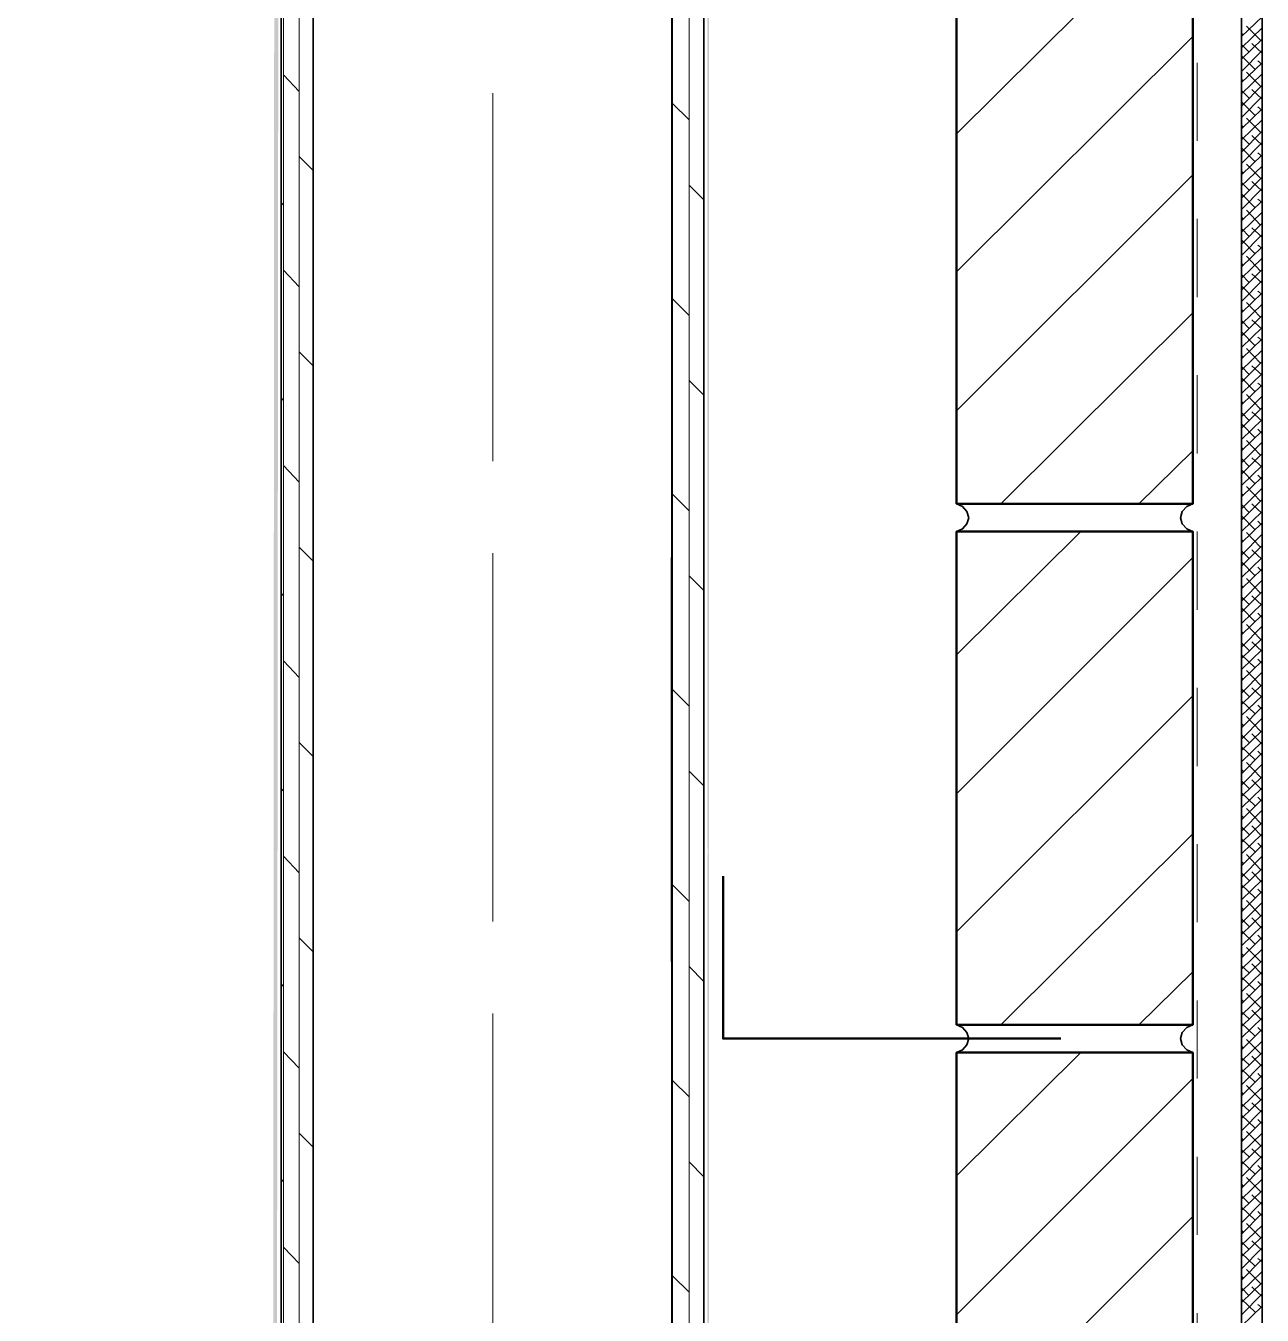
# Model space of a CAD drawing. Header units: inches. Extents: x 5 to 516, y -193 to 129.
# Drawn here: x 91.287 to 92.869, y -174.232 to -172.582 of the extents above; entities that cross this region are included whole.
import ezdxf

# ---------------------------------------------------------------- set-up
doc = ezdxf.new("R2010")
doc.units = ezdxf.units.IN
doc.header["$MEASUREMENT"] = 0
doc.linetypes.add('PDF_IMPORT', pattern=[1, 0.8, -0.2])
doc.layers.add('PDF8_Geometry', color=7, linetype='Continuous')
doc.layers.add('PDF8_Solid Fills', color=7, linetype='Continuous')

msp = doc.modelspace()

# ---------------------------------------------------------------- hatches: boundary and pattern name
at = {"layer": 'PDF8_Solid Fills', "transparency": 33554559}
msp.add_hatch(color=256, dxfattribs=at).paths.add_polyline_path([(91.2866269, -175.9157818), (91.2866269, -175.9202262), (91.4132936, -175.920226), (91.4132929, -175.9146705), (91.6066263, -175.9146707), (91.6110719, -171.1191149), (92.7255176, -171.0902268), (91.6055165, -171.1135596), (91.602182, -175.9091154), (91.4088487, -175.9091151), (91.4088491, -175.9157818)])

# ---------------------------------------------------------------- linework, layer by layer
at = {"layer": 'PDF8_Geometry', "linetype": 'PDF_IMPORT', "lineweight": 15, "ltscale": 0.588889}
msp.add_lwpolyline([(91.8844052, -170.9013364), (91.8844052, -174.5791153)], dxfattribs=at)
at = {"layer": 'PDF8_Geometry', "lineweight": 35}
for points in [[(91.6132938, -171.1268929), (91.6132938, -176.4791154), (91.654405, -176.4791154), (91.654405, -171.1268929)], [(92.8421826, -179.5624484), (92.8421826, -171.3646701), (92.8688492, -171.3646701), (92.8688492, -179.5624484)]]:
    msp.add_lwpolyline(points, close=True, dxfattribs=at)
at = {"layer": 'PDF8_Geometry', "lineweight": 15}
for points in [[(91.6166282, -176.479116), (91.6166282, -171.1268935)], [(91.6366274, -176.479116), (91.6366274, -171.1268935)], [(92.1144061, -180.5413382), (92.1144061, -171.2280039)], [(92.1355152, -180.5413382), (92.1355152, -171.2280039)], [(92.8688492, -175.6191159), (92.8421826, -175.6457826), (92.8421826, -171.5202267)], [(92.4777393, -172.7202271), (92.6366282, -172.5624493)], [(92.8421826, -172.595781), (92.8688492, -172.5702254)], [(92.8421826, -172.6102259), (92.8688492, -172.5846704)], [(92.8666283, -172.6002252), (92.8488505, -172.5824474)], [(92.1144061, -172.5980054), (92.113295, -172.5968942)], [(92.4777393, -172.8968923), (92.7799616, -172.5957811)], [(92.8444047, -172.5935588), (92.8421825, -172.5913366)], [(92.8421826, -172.6246709), (92.8688492, -172.5991154)], [(92.8521833, -172.6157824), (92.8421833, -172.6057824)], [(92.8688504, -172.6168923), (92.8555171, -172.6046701)], [(92.8421826, -172.6402259), (92.8688492, -172.6135592)], [(92.8599619, -172.6380037), (92.8421841, -172.6202259)], [(92.8421826, -172.6546708), (92.8688492, -172.6291153)], [(92.8688504, -172.6313373), (92.8632948, -172.6268929)], [(91.6366274, -172.6657815), (91.6166274, -172.6446704)], [(92.8444047, -172.6524487), (92.8421825, -172.6502265)], [(92.8421826, -172.6691158), (92.8688492, -172.6435603)], [(92.8666283, -172.6591151), (92.8488505, -172.6413373)], [(92.8421826, -172.6846708), (92.8688492, -172.6580041)], [(92.8421826, -172.6991157), (92.8688492, -172.6724491)], [(92.8521833, -172.67467), (92.8421833, -172.66467)], [(92.8688504, -172.6757822), (92.8555171, -172.66356)], [(92.1355152, -172.7024478), (92.1144041, -172.6813367)], [(92.8421826, -172.7135607), (92.8688492, -172.6880052)], [(92.8599619, -172.6968936), (92.8421841, -172.6791158)], [(92.8688504, -172.6902272), (92.8632948, -172.6857828)], [(92.8421826, -172.7280035), (92.8688492, -172.7024479)], [(92.8666283, -172.718005), (92.8488505, -172.7002272)], [(92.8444047, -172.7113363), (92.8421825, -172.7091141)], [(92.8421826, -172.7435584), (92.8688492, -172.7168917)], [(92.8421826, -172.7580034), (92.8688492, -172.7313367)], [(92.8521833, -172.7335599), (92.8421833, -172.7235599)], [(92.8599619, -172.7557812), (92.8421841, -172.7380035)], [(92.8688504, -172.7346699), (92.8555171, -172.7224476)], [(91.6544044, -172.7668919), (91.6366266, -172.7491141)], [(92.8421826, -172.7724484), (92.8688492, -172.7468928)], [(92.8688504, -172.7491148), (92.8632948, -172.7446704)], [(92.8444047, -172.7702262), (92.8421825, -172.768004)], [(92.8421826, -172.7868934), (92.8688492, -172.7613378)], [(92.8666283, -172.7768926), (92.8488505, -172.7591148)], [(92.1544045, -172.8046704), (92.1355156, -172.7857815)], [(92.4777393, -173.0746719), (92.7799616, -172.7724496)], [(92.8421826, -172.8024483), (92.8688492, -172.7757816)], [(92.8521833, -172.7924498), (92.8421833, -172.7824498)], [(92.8688504, -172.7935597), (92.8555171, -172.7813375)], [(92.8421826, -172.8168933), (92.8688492, -172.7902266)], [(92.8599619, -172.8146711), (92.8421841, -172.7968934)], [(92.8688504, -172.8080047), (92.8632948, -172.8035603)], [(91.6166282, -172.8113368), (91.6132948, -172.8080035)], [(92.8421826, -172.8313383), (92.8688492, -172.8057827)], [(92.8421826, -172.845781), (92.8688492, -172.8202254)], [(92.8666283, -172.8368925), (92.8488505, -172.8180036)], [(92.8444047, -172.8291161), (92.8421825, -172.8268939)], [(92.8421826, -172.8613382), (92.8688492, -172.8346715)], [(92.1144061, -172.8480054), (92.113295, -172.8468943)], [(92.8421826, -172.8757832), (92.8688492, -172.8491165)], [(92.8521833, -172.8513374), (92.8421833, -172.8413374)], [(92.8688504, -172.8524496), (92.8555171, -172.8402274)], [(92.8421826, -172.8902259), (92.8688492, -172.8646703)], [(92.8599619, -172.8735588), (92.8421841, -172.855781)], [(92.8688504, -172.8668924), (92.8632948, -172.8624479)], [(92.8444047, -172.8880037), (92.8421825, -172.8857815)], [(92.8421826, -172.9046709), (92.8688492, -172.8791153)], [(92.8666283, -172.8957823), (92.8488505, -172.8768934)], [(91.6366274, -172.9157815), (91.6166274, -172.8946704)], [(92.8421826, -172.9202258), (92.8688492, -172.8935591)], [(92.8521833, -172.9102251), (92.8421833, -172.9002251)], [(92.8688504, -172.9113373), (92.8555171, -172.899115)], [(92.8421826, -172.9346708), (92.8688492, -172.9080041)], [(92.8599619, -172.9324486), (92.8421841, -172.9146709)], [(92.1355152, -172.9524478), (92.1144041, -172.9313367)], [(92.8421826, -172.9491158), (92.8688492, -172.9235602)], [(92.8666283, -172.95467), (92.8488505, -172.9357811)], [(92.8688504, -172.9257823), (92.8632948, -172.9213378)], [(92.5344048, -173.1935593), (92.7799604, -172.9491149)], [(92.8444047, -172.9468936), (92.8421825, -172.9446714)], [(92.8421826, -172.9635608), (92.8688492, -172.9380052)], [(92.8421826, -172.9791157), (92.8688492, -172.952449)], [(92.8421826, -172.9935584), (92.8688492, -172.9680028)], [(92.8521833, -172.969115), (92.8421833, -172.959115)], [(92.8688504, -172.9702272), (92.8555171, -172.9580049)], [(92.8421826, -173.0080034), (92.8688492, -172.9824478)], [(92.8599619, -172.9913385), (92.8421841, -172.9735608)], [(92.8688504, -172.9846699), (92.8632948, -172.9802254)], [(91.6544044, -173.0168919), (91.6366266, -172.9991141)], [(92.8421826, -173.0224484), (92.8688492, -172.9968928)], [(92.8666283, -173.0135599), (92.8488505, -172.994671)], [(92.8444047, -173.0057813), (92.8421825, -173.003559)], [(92.8421826, -173.0380033), (92.8688492, -173.0113366)], [(92.8521833, -173.0280048), (92.8421833, -173.0180048)], [(92.8688504, -173.0291148), (92.8555171, -173.0168926)], [(92.8421826, -173.0524483), (92.8688492, -173.0268927)], [(92.8599619, -173.0502262), (92.8421841, -173.0324484)], [(92.1544045, -173.0546704), (92.1355156, -173.0357815)], [(92.8421826, -173.0668933), (92.8688492, -173.0413377)], [(92.8688504, -173.0435598), (92.8632948, -173.0391153)], [(91.6166282, -173.0613368), (91.6132948, -173.0580035)], [(92.8444047, -173.0646712), (92.8421825, -173.0624489)], [(92.8421826, -173.0824482), (92.8688492, -173.0557815)], [(92.8666283, -173.0724475), (92.8488505, -173.0535586)], [(92.8421826, -173.0968932), (92.8688492, -173.0702265)], [(92.8521833, -173.0868925), (92.8421833, -173.0768925)], [(92.8688504, -173.0880047), (92.8555171, -173.0757824)], [(92.1144061, -173.0980054), (92.113295, -173.0968943)], [(92.8421826, -173.1113382), (92.8688492, -173.0857826)], [(92.8421826, -173.1257832), (92.8688492, -173.1002276)], [(92.8599619, -173.1091161), (92.8421841, -173.0913383)], [(92.8688504, -173.1035596), (92.8632948, -173.098004)], [(92.8421826, -173.1413381), (92.8688492, -173.1146714)], [(92.8666283, -173.1313374), (92.8488505, -173.1124485)], [(92.7110722, -173.1935593), (92.7799611, -173.1257815)], [(92.8444047, -173.1235588), (92.8421825, -173.1213366)], [(92.8421826, -173.1557808), (92.8688492, -173.1291142)], [(91.6366274, -173.1657815), (91.6166274, -173.1446704)], [(92.8421826, -173.1702258), (92.8688492, -173.1446703)], [(92.8521833, -173.1457824), (92.8421833, -173.1357824)], [(92.8599619, -173.1680037), (92.8421841, -173.1502259)], [(92.8688504, -173.1468923), (92.8555171, -173.1346701)], [(92.8421826, -173.1846708), (92.8688492, -173.1591152)], [(92.8688504, -173.1624495), (92.8632948, -173.1568939)], [(92.1355152, -173.2024479), (92.1144041, -173.1813367)], [(92.8444047, -173.1824487), (92.8421825, -173.1802264)], [(92.8421826, -173.2002257), (92.8688492, -173.1735591)], [(92.8666283, -173.1902273), (92.8488505, -173.1713384)], [(92.8421826, -173.2146707), (92.8688492, -173.188004)], [(92.8521833, -173.20467), (92.8421833, -173.19467)], [(92.8688504, -173.2057822), (92.8555171, -173.19356)], [(92.8421826, -173.2291157), (92.8688492, -173.2035601)], [(92.8599619, -173.2268936), (92.8421841, -173.2091158)], [(92.8688504, -173.2213371), (92.8632948, -173.2157816)], [(92.4777393, -173.3868939), (92.6366282, -173.2291161)], [(92.8421826, -173.2435584), (92.8688492, -173.2180029)], [(92.8421826, -173.2591156), (92.8688492, -173.2324489)], [(92.8666283, -173.2491149), (92.8488505, -173.230226)], [(91.6544044, -173.2668919), (91.6366266, -173.2491142)], [(92.8444047, -173.2413386), (92.8421825, -173.2391163)], [(92.8421826, -173.2735606), (92.8688492, -173.2468939)], [(92.4777393, -173.5646712), (92.7799616, -173.2624489)], [(92.8421826, -173.2880033), (92.8688492, -173.2624478)], [(92.8521833, -173.2635599), (92.8421833, -173.2535599)], [(92.8688504, -173.2646721), (92.8555171, -173.2524498)], [(92.8421826, -173.3024483), (92.8688492, -173.2768928)], [(92.8599619, -173.2857812), (92.8421841, -173.2680034)], [(92.8688504, -173.280227), (92.8632948, -173.2746714)], [(92.1544045, -173.3046704), (92.1355156, -173.2857816)], [(92.1544045, -173.7591157), (92.1544045, -173.2835601)], [(92.8444047, -173.3002262), (92.8421825, -173.298004)], [(92.8421826, -173.3180032), (92.8688492, -173.2913366)], [(92.8666283, -173.3080048), (92.8488505, -173.2891159)], [(91.6166282, -173.3113368), (91.6132948, -173.3080035)], [(92.8421826, -173.3324482), (92.8688492, -173.3057816)], [(92.8521833, -173.3224475), (92.8421833, -173.3124475)], [(92.8688504, -173.3235597), (92.8555171, -173.3113375)], [(92.8421826, -173.3468932), (92.8688492, -173.3213377)], [(92.8599619, -173.3446711), (92.8421841, -173.3268933)], [(92.1144061, -173.3480054), (92.113295, -173.3468943)], [(92.8421826, -173.3613382), (92.8688492, -173.3357826)], [(92.8666283, -173.3668924), (92.8488505, -173.3480035)], [(92.8688504, -173.3391146), (92.8632948, -173.3335591)], [(92.8444047, -173.3591161), (92.8421825, -173.3568938)], [(92.8421826, -173.3768931), (92.8688492, -173.3502265)], [(92.8421826, -173.3913381), (92.8688492, -173.3657826)], [(92.8421826, -173.4057808), (92.8688492, -173.3802253)], [(92.8521833, -173.3813374), (92.8421833, -173.3713374)], [(92.8688504, -173.3824473), (92.8555171, -173.3702251)], [(91.6366274, -173.4157816), (91.6166274, -173.3946705)], [(92.8421826, -173.4202258), (92.8688492, -173.3946703)], [(92.8599619, -173.403561), (92.8421841, -173.3868943)], [(92.8688504, -173.3980045), (92.8632948, -173.392449)], [(92.8421826, -173.435783), (92.8688492, -173.4091163)], [(92.8666283, -173.4257823), (92.8488505, -173.4068934)], [(92.1355152, -173.4524479), (92.1144041, -173.4313368)], [(92.8444047, -173.4180037), (92.8421825, -173.4157815)], [(92.8421826, -173.4502257), (92.8688492, -173.4246702)], [(92.8521833, -173.4402273), (92.8421833, -173.4302273)], [(92.8688504, -173.4413372), (92.8555171, -173.429115)], [(92.4777393, -173.7413386), (92.7799616, -173.4391163)], [(92.8421826, -173.4646707), (92.8688492, -173.4391152)], [(92.8599619, -173.4624486), (92.8421841, -173.4457819)], [(92.8421826, -173.4802257), (92.8688492, -173.453559)], [(92.8688504, -173.4568921), (92.8632948, -173.4513366)], [(92.8444047, -173.4768936), (92.8421825, -173.4746714)], [(92.8421826, -173.4946706), (92.8688492, -173.468004)], [(92.8666283, -173.4846699), (92.8488505, -173.465781)], [(92.8421826, -173.5091156), (92.8688492, -173.4835601)], [(92.8521833, -173.4991149), (92.8421833, -173.4891149)], [(92.8688504, -173.501337), (92.8555171, -173.4880037)], [(91.6544044, -173.516892), (91.6366266, -173.4991142)], [(92.8421826, -173.5235606), (92.8688492, -173.4980051)], [(92.8421826, -173.5391155), (92.8688492, -173.5124489)], [(92.8599619, -173.5213362), (92.8421841, -173.5046696)], [(92.8688504, -173.515782), (92.8632948, -173.5102265)], [(92.8421826, -173.5535605), (92.8688492, -173.5268939)], [(92.8666283, -173.5435598), (92.8488505, -173.5246709)], [(92.1544045, -173.5546705), (92.1355156, -173.5357816)], [(92.8444047, -173.5357812), (92.8421825, -173.533559)], [(92.8421826, -173.5680033), (92.8688492, -173.5424477)], [(92.8688504, -173.5602269), (92.8555171, -173.5468936)], [(91.6166282, -173.5613369), (91.6132948, -173.5580035)], [(92.8421826, -173.5824482), (92.8688492, -173.5568927)], [(92.8521833, -173.5580048), (92.8421833, -173.5480048)], [(92.8421826, -173.5980054), (92.8688492, -173.5713388)], [(92.8599619, -173.5802261), (92.8421841, -173.5635594)], [(92.8688504, -173.5746719), (92.8632948, -173.5691164)], [(92.8444047, -173.5946711), (92.8421825, -173.5924489)], [(92.8421826, -173.6124482), (92.8688492, -173.5857815)], [(92.8666283, -173.6024497), (92.8488505, -173.5835608)], [(92.1144061, -173.5980054), (92.113295, -173.5968943)], [(92.8421826, -173.6268931), (92.8688492, -173.6013376)], [(92.8521833, -173.6168924), (92.8421833, -173.6068924)], [(92.8688504, -173.6191146), (92.8555171, -173.6057812)], [(92.5344048, -173.860226), (92.7799604, -173.6157816)], [(92.8421826, -173.6413381), (92.8688492, -173.6157826)], [(92.8599619, -173.639116), (92.8421841, -173.6224493)], [(92.8688504, -173.6335595), (92.8632948, -173.628004)], [(91.6366274, -173.6657816), (91.6166274, -173.6446705)], [(92.8421826, -173.6568931), (92.8688492, -173.6302264)], [(92.8421826, -173.671338), (92.8688492, -173.6446714)], [(92.8666283, -173.6613373), (92.8488505, -173.6424484)], [(92.8444047, -173.653561), (92.8421825, -173.6513388)], [(92.8421826, -173.685783), (92.8688492, -173.6602275)], [(92.8421826, -173.7002258), (92.8688492, -173.6746702)], [(92.8521833, -173.6757823), (92.8421833, -173.6657823)], [(92.8688504, -173.6780044), (92.8555171, -173.6646711)], [(92.1355152, -173.7024479), (92.1144041, -173.6813368)], [(92.8421826, -173.7157807), (92.8688492, -173.689114)], [(92.8599619, -173.6980036), (92.8421841, -173.681337)], [(92.8688504, -173.6924494), (92.8632948, -173.6868939)], [(92.8444047, -173.7124486), (92.8421825, -173.7102264)], [(92.8421826, -173.7302257), (92.8688492, -173.703559)], [(92.8666283, -173.7202272), (92.8488505, -173.7013383)], [(92.8421826, -173.7446707), (92.8688492, -173.7191151)], [(92.8521833, -173.7346699), (92.8421833, -173.7246699)], [(92.8688504, -173.7368943), (92.8555171, -173.723561)], [(92.8421826, -173.7591157), (92.8688492, -173.7335601)], [(92.8599619, -173.7568935), (92.8421841, -173.7402269)], [(91.6544044, -173.766892), (91.6366266, -173.7491142)], [(92.8421826, -173.7746706), (92.8688492, -173.7480039)], [(92.8666283, -173.7791148), (92.8488505, -173.7613371)], [(92.8688504, -173.7513371), (92.8632948, -173.7457815)], [(92.8444047, -173.7713362), (92.8421825, -173.769114)], [(92.8421826, -173.7891156), (92.8688492, -173.76356)], [(92.8421826, -173.8035606), (92.8688492, -173.778005)], [(92.1544045, -173.8046705), (92.1355156, -173.7857816)], [(92.7110722, -173.860226), (92.7799611, -173.7924483)], [(92.8421826, -173.8180033), (92.8688492, -173.7924477)], [(92.8521833, -173.7935598), (92.8421833, -173.7846709)], [(92.8688504, -173.795782), (92.8555171, -173.7824486)], [(91.6166282, -173.8113369), (91.6132948, -173.8080035)], [(92.8421826, -173.8335605), (92.8688492, -173.8068938)], [(92.8599619, -173.8157811), (92.8421841, -173.7991145)], [(92.8688504, -173.8102269), (92.8632948, -173.8046714)], [(92.8421826, -173.8480055), (92.8688492, -173.8224499)], [(92.8666283, -173.8380047), (92.8488505, -173.8202269)], [(92.8444047, -173.8302261), (92.8421825, -173.8280039)], [(92.8421826, -173.8624482), (92.8688492, -173.8368926)], [(92.8521833, -173.8524497), (92.8421833, -173.8435608)], [(92.8688504, -173.8546696), (92.8555171, -173.8413363)], [(92.1144061, -173.8480055), (92.113295, -173.8468943)], [(92.8421826, -173.8768932), (92.8688492, -173.8513376)], [(92.8599619, -173.874671), (92.8421841, -173.8580044)], [(92.8421826, -173.8924481), (92.8688492, -173.8657814)], [(92.8688504, -173.8691146), (92.8632948, -173.863559)], [(92.8444047, -173.890226), (92.8421825, -173.8868926)], [(92.8421826, -173.9068931), (92.8688492, -173.8813375)], [(92.8666283, -173.8968924), (92.8488505, -173.8791146)], [(91.6366274, -173.9157816), (91.6166274, -173.8946705)], [(92.4777393, -174.0535606), (92.6366282, -173.8957828)], [(92.8421826, -173.9213381), (92.8688492, -173.8957825)], [(92.8521833, -173.9113373), (92.8421833, -173.9024485)], [(92.8688504, -173.9135595), (92.8555171, -173.9002261)], [(92.8421826, -173.936893), (92.8688492, -173.9102263)], [(92.8421826, -173.951338), (92.8688492, -173.9246713)], [(92.8599619, -173.9335587), (92.8421841, -173.916892)], [(92.8688504, -173.9280045), (92.8632948, -173.9224489)], [(92.1355152, -173.9524479), (92.1144041, -173.9313368)], [(92.4777393, -174.2313379), (92.7799616, -173.9291157)], [(92.8421826, -173.9657807), (92.8688492, -173.9402251)], [(92.8666283, -173.9557822), (92.8488505, -173.9380045)], [(92.8444047, -173.9491158), (92.8421825, -173.9457825)], [(92.8421826, -173.9802257), (92.8688492, -173.9546701)], [(92.8421826, -173.9957829), (92.8688492, -173.9691162)], [(92.8521833, -173.9702272), (92.8421833, -173.9613383)], [(92.8599619, -173.9924486), (92.8421841, -173.9757819)], [(92.8688504, -173.9724494), (92.8555171, -173.9602271)], [(92.8421826, -174.0102256), (92.8688492, -173.9835589)], [(92.8688504, -173.9868944), (92.8632948, -173.9813388)], [(91.6544044, -174.016892), (91.6366266, -173.9991142)], [(92.8444047, -174.0080035), (92.8421825, -174.0046701)], [(92.8421826, -174.0246706), (92.8688492, -173.999115)], [(92.8666283, -174.0146721), (92.8488505, -173.9968944)], [(92.8421826, -174.0391156), (92.8688492, -174.01356)], [(92.8521833, -174.0291149), (92.8421833, -174.020226)], [(92.8688504, -174.031337), (92.8555171, -174.0191148)], [(92.1544045, -174.0546705), (92.1355156, -174.0357816)], [(92.8421826, -174.0546705), (92.8688492, -174.0280038)], [(92.8599619, -174.0513384), (92.8421841, -174.0346718)], [(92.8688504, -174.045782), (92.8632948, -174.0402264)], [(91.6166282, -174.0613369), (91.6132948, -174.0580036)], [(92.8421826, -174.0691155), (92.8688492, -174.0424488)], [(92.8421826, -174.0835605), (92.8688492, -174.0580049)], [(92.8666283, -174.0735598), (92.8488505, -174.055782)], [(92.8444047, -174.0668934), (92.8421825, -174.06356)], [(92.8421826, -174.0980055), (92.8688492, -174.0724499)], [(92.8421826, -174.1135604), (92.8688492, -174.0868937)], [(92.8521833, -174.0891147), (92.8421833, -174.0791147)], [(92.8688504, -174.0902269), (92.8555171, -174.0780047)], [(92.1144061, -174.0980055), (92.113295, -174.0968944)], [(92.4777393, -174.4080042), (92.7799616, -174.1057819)], [(92.8421826, -174.1280031), (92.8688492, -174.1013365)], [(92.8599619, -174.1102261), (92.8421841, -174.0935594)], [(92.8688504, -174.1046696), (92.8632948, -174.0991141)], [(92.8444047, -174.1257833), (92.8421825, -174.1224499)], [(92.8421826, -174.1424481), (92.8688492, -174.1168926)], [(92.8666283, -174.1324474), (92.8488505, -174.1146696)], [(92.8421826, -174.1568931), (92.8688492, -174.1313375)], [(92.8521833, -174.1480046), (92.8421833, -174.1380046)], [(92.8688504, -174.1491145), (92.8555171, -174.1368923)], [(91.6366274, -174.1657816), (91.6166274, -174.1446705)], [(92.8421826, -174.172448), (92.8688492, -174.1457814)], [(92.8599619, -174.169116), (92.8421841, -174.1524493)], [(92.8421826, -174.186893), (92.8688492, -174.1602263)], [(92.8666283, -174.1913373), (92.8488505, -174.1735595)], [(92.8688504, -174.1635595), (92.8632948, -174.1591151)], [(92.1355152, -174.2024479), (92.1144041, -174.1813368)], [(92.8444047, -174.1846709), (92.8421825, -174.1813375)], [(92.8421826, -174.201338), (92.8688492, -174.1757824)], [(92.8421826, -174.2157807), (92.8688492, -174.1902252)], [(92.8421826, -174.2313379), (92.8688492, -174.2046712)], [(92.8521833, -174.2068922), (92.8421833, -174.1968922)], [(92.8688504, -174.2080044), (92.8555171, -174.1957822)], [(92.8421826, -174.2457818), (92.8688492, -174.2202262)], [(92.8599619, -174.2280036), (92.8421841, -174.2113369)], [(92.8688504, -174.2224483), (92.8632948, -174.2180038)]]:
    msp.add_lwpolyline(points, dxfattribs=at)
at = {"layer": 'PDF8_Geometry', "lineweight": 35}
for points in [[(92.1132939, -171.2291155), (92.1132939, -180.5413382), (92.154405, -180.5413382), (92.154405, -171.2291155)], [(92.4777393, -173.2291157), (92.4855171, -173.2257824), (92.4910727, -173.2191157), (92.4932949, -173.2113379), (92.4910727, -173.2035601), (92.4855171, -173.1968935), (92.4777393, -173.1935601)], [(92.7799606, -173.1935593), (92.7721828, -173.1968927), (92.7666273, -173.2035593), (92.764405, -173.2113371), (92.7666273, -173.2191149), (92.7721828, -173.2257816), (92.7799606, -173.2291149)], [(92.4777393, -173.8957824), (92.4855171, -173.8924491), (92.4910727, -173.8857824), (92.4932949, -173.8780046), (92.4910727, -173.8702269), (92.4855171, -173.8635602), (92.4777393, -173.8602269)], [(92.7799606, -173.860226), (92.7721828, -173.8635594), (92.7666273, -173.870226), (92.764405, -173.8780038), (92.7666273, -173.8857816), (92.7721828, -173.8924483), (92.7799606, -173.8957816)]]:
    msp.add_lwpolyline(points, dxfattribs=at)
at = {"layer": 'PDF8_Geometry', "linetype": 'PDF_IMPORT', "lineweight": 15, "ltscale": 0.042222}
msp.add_lwpolyline([(92.7855171, -171.2291155), (92.7855171, -179.5624485)], dxfattribs=at)
at = {"layer": 'PDF8_Geometry', "lineweight": 50}
for points in [[(92.4777393, -173.1935602), (92.4777393, -172.562449), (92.7799616, -172.562449), (92.7799616, -173.1935602)], [(92.4777393, -173.8602269), (92.4777393, -173.2291157), (92.7799616, -173.2291157), (92.7799616, -173.8602269)], [(92.4777393, -174.5268936), (92.4777393, -173.8957824), (92.7799616, -173.8957824), (92.7799616, -174.5268936)]]:
    msp.add_lwpolyline(points, close=True, dxfattribs=at)
for points in [[(92.1132939, -173.2624477), (92.1132939, -173.7791144)], [(92.6110718, -173.8780031), (92.1788495, -173.8780031), (92.1788495, -173.6702253)]]:
    msp.add_lwpolyline(points, dxfattribs=at)
at = {"layer": 'PDF8_Solid Fills', "lineweight": 50, "transparency": 33554559}
for points in [[(92.1588487, -171.2291155), (92.1610709, -180.5413382), (92.1588487, -180.5413382)], [(92.1610731, -171.2291155), (92.1588509, -171.2291155), (92.1610731, -180.5413382)]]:
    msp.add_solid(points, dxfattribs=at)

doc.saveas('drawing.dxf')
